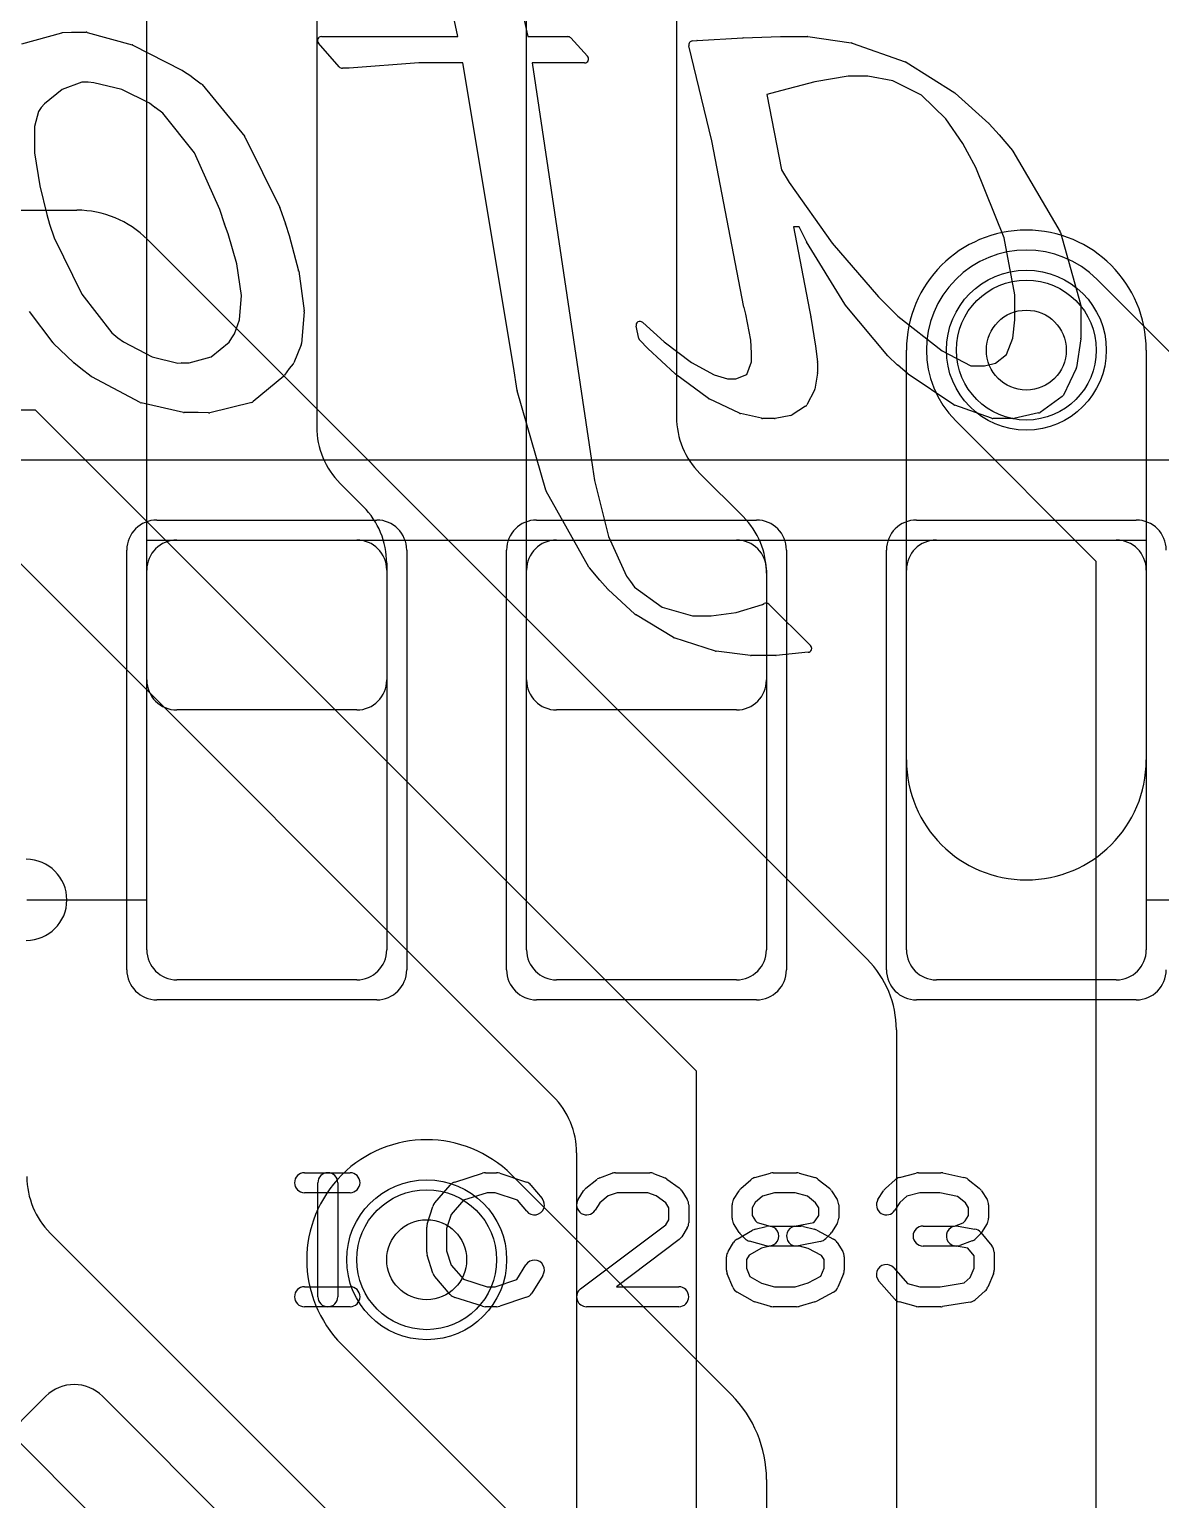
# Model space of a CAD drawing. Extents: x -1 to 20.9, y -0.5 to 20.
# Drawn here: x 13.631 to 16.461, y 11.9 to 15.577 of the extents above; entities that cross this region are included whole.
import ezdxf

# ---------------------------------------------------------------- set-up
doc = ezdxf.new("R2010")
doc.units = 0
for name, color, linetype in [('Hole', 1, 'CONTINUOUS'), ('L1', 3, 'CONTINUOUS'), ('L4', 3, 'CONTINUOUS'), ('MetalMask-A', 176, 'CONTINUOUS'), ('PartsArea-A', 111, 'CONTINUOUS'), ('PartsArea-B', 111, 'CONTINUOUS'), ('PartsSilk-A', 221, 'CONTINUOUS'), ('PartsSilk-B', 221, 'CONTINUOUS'), ('Resist-A', 2, 'CONTINUOUS'), ('Resist-B', 2, 'CONTINUOUS'), ('Silk-A', 140, 'CONTINUOUS'), ('Silk-B', 140, 'CONTINUOUS')]:
    doc.layers.add(name, color=color, linetype=linetype)

msp = doc.modelspace()

# ---------------------------------------------------------------- linework, layer by layer
at = {"layer": 'Hole'}
for centre in [(16.125, 14.775), (14.625, 12.5)]:
    msp.add_circle(centre, 0.1, dxfattribs=at)
at = {"layer": 'L1'}
for p, q in [((13.925, 13.94997), (13.925, 16.22503)), ((14.875, 13.94997), (14.875, 16.22503)), ((14.35, 16.04395), (14.35, 14.58284)), ((15.25, 16.04216), (15.25, 14.60784)), ((15.825, 13.75), (15.825, 14.775)), ((16.425, 14.775), (16.425, 13.75)), ((15.30858, 14.46642), (15.41642, 14.35858)), ((14.40858, 14.44142), (14.46642, 14.38358)), ((14, 14.3), (14.45, 14.3)), ((14.95, 14.3), (15.4, 14.3)), ((15.9, 14.3), (16.35, 14.3)), ((14.525, 14.24216), (14.525, 13.94997)), ((13.925, 13.275), (13.925, 14.225)), ((14.525, 14.225), (14.525, 13.275)), ((14.875, 13.275), (14.875, 14.225)), ((15.475, 14.225), (15.475, 13.275)), ((15.475, 14.21716), (15.475, 13.94997)), ((15.825, 13.275), (15.825, 14.225)), ((16.425, 14.225), (16.425, 13.275)), ((14.45003, 13.875), (13.99997, 13.875)), ((15.40003, 13.875), (14.94997, 13.875)), ((14.45, 13.2), (14, 13.2)), ((15.4, 13.2), (14.95, 13.2)), ((16.35, 13.2), (15.9, 13.2)), ((14.83713, 12.71213), (15.38713, 12.16213)), ((13.68358, 12.56642), (14.46642, 11.78358)), ((14.875, 11.82574), (14.41287, 12.28787)), ((13.86642, 11.78358), (13.38358, 12.26642)), ((15.475, 11.95), (15.475, 11.25))]:
    msp.add_line(p, q, dxfattribs=at)
for centre in [(16.125, 14.775), (14.625, 12.5)]:
    msp.add_circle(centre, 0.2, dxfattribs=at)
for centre, radius, start, end in [((16.125, 14.775), 0.3, 0, 180), ((15.45, 14.60784), 0.2, 180, -135), ((14.55, 14.58284), 0.2, 180, -135), ((14.325, 14.24216), 0.2, 0, 45), ((15.275, 14.21716), 0.2, 0, 45), ((14, 14.225), 0.075, 90, 180), ((14.45, 14.225), 0.075, 0, 90), ((14.95, 14.225), 0.075, 90, 180), ((15.4, 14.225), 0.075, 0, 90), ((15.9, 14.225), 0.075, 90, 180), ((16.35, 14.225), 0.075, 0, 90), ((13.99997, 13.94997), 0.07497, 180, -90), ((14.45003, 13.94997), 0.07497, -90, 0), ((14.94997, 13.94997), 0.07497, 180, -90), ((15.40003, 13.94997), 0.07497, -90, 0), ((16.125, 13.75), 0.3, 180, 0), ((14, 13.275), 0.075, 180, -90), ((14.45, 13.275), 0.075, -90, 0), ((14.95, 13.275), 0.075, 180, -90), ((15.4, 13.275), 0.075, -90, 0), ((15.9, 13.275), 0.075, 180, -90), ((16.35, 13.275), 0.075, -90, 0), ((14.625, 12.5), 0.3, 45, -135), ((13.825, 12.70784), 0.2, 180, -135), ((15.175, 11.95), 0.3, 0, 45)]:
    msp.add_arc(centre, radius, start, end, dxfattribs=at)
at = {"layer": 'L4'}
for p, q in [((4.675, 15.125), (13.75, 15.125)), ((13.92678, 15.05178), (15.72678, 13.25178)), ((16.30178, 14.95178), (16.72678, 14.52678)), ((13.64645, 14.625), (4.675, 14.625)), ((15.3, 12.97145), (13.64645, 14.625)), ((16.3, 14.24645), (15.94822, 14.59822)), ((13.54697, 14.30303), (14.94142, 12.90858)), ((16.3, 11.6), (16.3, 14.24645)), ((15.8, 13.075), (15.8, 11.50355)), ((15.3, 11.4), (15.3, 12.97145)), ((15, 12.76716), (15, 11.14062)), ((13.67263, 12.1585), (12.81404, 11.29991)), ((14.67262, 11.29992), (13.81403, 12.1585))]:
    msp.add_line(p, q, dxfattribs=at)
for centre in [(16.125, 14.775), (14.625, 12.5)]:
    msp.add_circle(centre, 0.2, dxfattribs=at)
for centre, radius, start, end in [((13.75, 14.875), 0.25, 45, 90), ((16.125, 14.775), 0.25, 45, -135), ((15.55, 13.075), 0.25, 0, 45), ((14.8, 12.76716), 0.2, 0, 45), ((13.74333, 12.0878), 0.09998, 45, 135)]:
    msp.add_arc(centre, radius, start, end, dxfattribs=at)
at = {"layer": 'MetalMask-A'}
for p, q in [((14, 14.3), (14.45, 14.3)), ((14.95, 14.3), (15.4, 14.3)), ((15.9, 14.3), (16.35, 14.3)), ((13.925, 13.275), (13.925, 14.225)), ((14.525, 14.225), (14.525, 13.275)), ((14.875, 13.275), (14.875, 14.225)), ((15.475, 14.225), (15.475, 13.275)), ((15.825, 13.275), (15.825, 14.225)), ((16.425, 14.225), (16.425, 13.275)), ((14.45, 13.2), (14, 13.2)), ((15.4, 13.2), (14.95, 13.2)), ((16.35, 13.2), (15.9, 13.2))]:
    msp.add_line(p, q, dxfattribs=at)
for centre, start, end in [((14, 14.225), 90, 180), ((14.45, 14.225), 0, 90), ((14.95, 14.225), 90, 180), ((15.4, 14.225), 0, 90), ((15.9, 14.225), 90, 180), ((16.35, 14.225), 0, 90), ((14, 13.275), 180, -90), ((14.45, 13.275), -90, 0), ((14.95, 13.275), 180, -90), ((15.4, 13.275), -90, 0), ((15.9, 13.275), 180, -90), ((16.35, 13.275), -90, 0)]:
    msp.add_arc(centre, 0.075, start, end, dxfattribs=at)
at = {"layer": 'PartsArea-A'}
for p, q in [((20, 14.5), (0, 14.5)), ((13.925, 13.4), (13.925, 14.3)), ((13.925, 14.3), (16.425, 14.3)), ((16.425, 14.3), (16.425, 13.4)), ((13.625, 13.4), (13.925, 13.4)), ((16.425, 13.4), (16.725, 13.4))]:
    msp.add_line(p, q, dxfattribs=at)
at = {"layer": 'PartsArea-B'}
msp.add_line((20, 14.5), (0, 14.5), dxfattribs=at)
at = {"layer": 'PartsSilk-A'}
for p, q in [((14.31944, 12.71759), (14.43333, 12.71759)), ((14.35278, 12.40741), (14.35278, 12.69259)), ((14.40278, 12.69259), (14.40278, 12.40741)), ((14.64508, 12.64239), (14.68397, 12.68683)), ((14.69516, 12.69418), (14.7646, 12.7164)), ((14.77222, 12.71759), (14.8, 12.71759)), ((14.8079, 12.71631), (14.87457, 12.69409)), ((14.88588, 12.68637), (14.91365, 12.65304)), ((15.02327, 12.67878), (15.05105, 12.701)), ((15.05813, 12.70497), (15.08868, 12.71608)), ((15.09722, 12.71759), (15.18333, 12.71759)), ((15.19261, 12.7158), (15.22039, 12.70469)), ((15.22581, 12.7017), (15.25637, 12.67948)), ((15.41117, 12.67795), (15.43617, 12.70017)), ((15.44591, 12.70552), (15.4848, 12.71663)), ((15.49167, 12.71759), (15.55, 12.71759)), ((15.55687, 12.71663), (15.59576, 12.70552)), ((15.60451, 12.701), (15.63229, 12.67878)), ((15.77228, 12.67795), (15.79728, 12.70017)), ((15.80745, 12.70564), (15.84912, 12.71675)), ((15.85556, 12.71759), (15.91111, 12.71759)), ((15.91626, 12.71705), (15.96904, 12.70594)), ((15.97951, 12.701), (16.00729, 12.67878)), ((14.43333, 12.66759), (14.31944, 12.66759)), ((14.77612, 12.66759), (14.71702, 12.64868)), ((14.79594, 12.66759), (14.77612, 12.66759)), ((14.85202, 12.6489), (14.79594, 12.66759)), ((15.0038, 12.65029), (15.01769, 12.67251)), ((15.07908, 12.65939), (15.05783, 12.6424)), ((15.10162, 12.66759), (15.07908, 12.65939)), ((15.17852, 12.66759), (15.10162, 12.66759)), ((15.19893, 12.65943), (15.17852, 12.66759)), ((15.22304, 12.64189), (15.19893, 12.65943)), ((15.26287, 12.67251), (15.27676, 12.65029)), ((15.39269, 12.65029), (15.40658, 12.67251)), ((15.46513, 12.65901), (15.44707, 12.64296)), ((15.49517, 12.66759), (15.46513, 12.65901)), ((15.5465, 12.66759), (15.49517, 12.66759)), ((15.5772, 12.65882), (15.5465, 12.66759)), ((15.59773, 12.6424), (15.5772, 12.65882)), ((15.63787, 12.67251), (15.65176, 12.65029)), ((15.7538, 12.65029), (15.76769, 12.67251)), ((15.82606, 12.65885), (15.80818, 12.64296)), ((15.85884, 12.66759), (15.82606, 12.65885)), ((15.90851, 12.66759), (15.85884, 12.66759)), ((15.95292, 12.65824), (15.90851, 12.66759)), ((15.97273, 12.6424), (15.95292, 12.65824)), ((16.01287, 12.67251), (16.02676, 12.65029)), ((14.62614, 12.58894), (14.64003, 12.63339)), ((14.68618, 12.61344), (14.675, 12.57766)), ((14.71702, 12.64868), (14.68618, 12.61344)), ((14.87523, 12.62104), (14.85202, 12.6489)), ((15.05783, 12.6424), (15.0462, 12.62379)), ((15.23056, 12.62987), (15.22304, 12.64189)), ((15.23056, 12.59976), (15.23056, 12.62987)), ((15.28056, 12.63704), (15.28056, 12.59259)), ((15.38889, 12.6037), (15.38889, 12.63704)), ((15.44707, 12.64296), (15.43889, 12.62987)), ((15.43889, 12.62987), (15.43889, 12.61087)), ((15.60556, 12.62987), (15.59773, 12.6424)), ((15.60556, 12.61087), (15.60556, 12.62987)), ((15.65556, 12.63704), (15.65556, 12.6037)), ((15.80818, 12.64296), (15.7962, 12.62379)), ((15.98056, 12.62987), (15.97273, 12.6424)), ((15.98056, 12.61087), (15.98056, 12.62987)), ((16.03056, 12.63704), (16.03056, 12.6037)), ((14.625, 12.51852), (14.625, 12.58148)), ((14.675, 12.57766), (14.675, 12.52234)), ((15.00997, 12.42739), (15.22293, 12.58756)), ((15.22293, 12.58756), (15.23056, 12.59976)), ((15.27676, 12.57934), (15.26287, 12.55712)), ((15.40658, 12.56823), (15.39269, 12.59045)), ((15.43889, 12.61087), (15.44747, 12.59715)), ((15.44634, 12.57601), (15.47412, 12.58342)), ((15.44747, 12.59715), (15.45182, 12.5928)), ((15.45182, 12.5928), (15.48384, 12.58426)), ((15.48384, 12.58426), (15.56111, 12.58426)), ((15.5451, 12.58377), (15.59324, 12.5934)), ((15.56755, 12.58342), (15.59533, 12.57601)), ((15.59324, 12.5934), (15.59698, 12.59715)), ((15.59698, 12.59715), (15.60556, 12.61087)), ((15.65176, 12.59045), (15.63787, 12.56823)), ((15.86667, 12.58426), (15.9456, 12.58426)), ((15.9456, 12.58426), (15.9668, 12.59197)), ((15.95438, 12.58387), (15.99605, 12.57646)), ((15.9668, 12.59197), (15.97198, 12.59715)), ((15.97198, 12.59715), (15.98056, 12.61087)), ((16.02676, 12.59045), (16.01287, 12.56823)), ((15.2567, 12.55039), (15.09983, 12.43241)), ((15.3788, 12.52066), (15.39269, 12.54288)), ((15.40149, 12.55134), (15.44038, 12.57356)), ((15.42121, 12.55269), (15.4101, 12.5638)), ((15.47412, 12.5351), (15.43245, 12.54621)), ((15.61046, 12.54586), (15.5549, 12.53475)), ((15.60065, 12.57391), (15.64232, 12.55169)), ((15.63435, 12.5638), (15.62324, 12.55269)), ((15.65176, 12.54287), (15.66564, 12.52065)), ((15.9891, 12.54687), (15.95854, 12.53576)), ((16.00935, 12.5638), (15.99824, 12.55269)), ((16.01088, 12.56785), (16.03865, 12.53452)), ((14.64003, 12.46661), (14.62614, 12.51106)), ((14.675, 12.52234), (14.68618, 12.48656)), ((15.375, 12.47407), (15.375, 12.50741)), ((15.43175, 12.51104), (15.425, 12.50024)), ((15.46236, 12.52853), (15.43175, 12.51104)), ((15.487, 12.5351), (15.46236, 12.52853)), ((15.55783, 12.53426), (15.48056, 12.53426)), ((15.57967, 12.52844), (15.55783, 12.53426)), ((15.6129, 12.51072), (15.57967, 12.52844)), ((15.61944, 12.50024), (15.6129, 12.51072)), ((15.66944, 12.50741), (15.66944, 12.47407)), ((15.95, 12.53426), (15.86667, 12.53426)), ((15.97831, 12.52883), (15.94562, 12.53465)), ((15.99444, 12.50947), (15.97831, 12.52883)), ((15.99444, 12.47907), (15.99444, 12.50947)), ((16.04444, 12.51852), (16.04444, 12.47407)), ((14.68618, 12.48656), (14.71702, 12.45132)), ((14.85023, 12.4505), (14.87324, 12.48732)), ((15.425, 12.50024), (15.425, 12.47907)), ((15.425, 12.47907), (15.43369, 12.45822)), ((15.61092, 12.4586), (15.61944, 12.47907)), ((15.61944, 12.47907), (15.61944, 12.50024)), ((15.79381, 12.47942), (15.82769, 12.44071)), ((15.98468, 12.45563), (15.99444, 12.47907)), ((14.31944, 12.43241), (14.43333, 12.43241)), ((14.68397, 12.41317), (14.64508, 12.45761)), ((14.71702, 12.45132), (14.77612, 12.43241)), ((14.77612, 12.43241), (14.79594, 12.43241)), ((14.79594, 12.43241), (14.85023, 12.4505)), ((14.91564, 12.46082), (14.88787, 12.41638)), ((15.09983, 12.43241), (15.25556, 12.43241)), ((15.39081, 12.43112), (15.37692, 12.46445)), ((15.43369, 12.45822), (15.46256, 12.44173)), ((15.46256, 12.44173), (15.49517, 12.43241)), ((15.49517, 12.43241), (15.5465, 12.43241)), ((15.5465, 12.43241), (15.57947, 12.44183)), ((15.57947, 12.44183), (15.61092, 12.4586)), ((15.66752, 12.46446), (15.65364, 12.43113)), ((15.79508, 12.40206), (15.75619, 12.4465)), ((15.82769, 12.44071), (15.85884, 12.43241)), ((15.85884, 12.43241), (15.90912, 12.43241)), ((15.90912, 12.43241), (15.96941, 12.44205)), ((15.96941, 12.44205), (15.98468, 12.45563)), ((16.04252, 12.46446), (16.02864, 12.43113)), ((14.7646, 12.3836), (14.69516, 12.40582)), ((14.87457, 12.40591), (14.8079, 12.38369)), ((15.44038, 12.39681), (15.40149, 12.41903)), ((15.4848, 12.38337), (15.44591, 12.39448)), ((15.59576, 12.39448), (15.55687, 12.38337)), ((15.64232, 12.41868), (15.60065, 12.39646)), ((15.84912, 12.38325), (15.80745, 12.39436)), ((15.98451, 12.39383), (15.91506, 12.38272)), ((16.02217, 12.42205), (15.99717, 12.39983)), ((14.43333, 12.38241), (14.31944, 12.38241)), ((14.8, 12.38241), (14.77222, 12.38241)), ((15.25556, 12.38241), (15.025, 12.38241)), ((15.55, 12.38241), (15.49167, 12.38241)), ((15.91111, 12.38241), (15.85556, 12.38241))]:
    msp.add_line(p, q, dxfattribs=at)
for centre, radius, start, end in [((13.6234, 13.4), 0.1016, -90, 90), ((14.31944, 12.69259), 0.025, 90, -90), ((14.37778, 12.69259), 0.025, 0, 180), ((14.43333, 12.69259), 0.025, -90, 90), ((14.70278, 12.67037), 0.025, 107.74642, 138.81192), ((14.77222, 12.69259), 0.025, 90, 107.74642), ((14.8, 12.69259), 0.025, 71.57954, 90), ((14.86667, 12.67037), 0.025, 39.7909, 71.57954), ((15.06667, 12.68148), 0.025, 109.97919, 128.65478), ((15.09722, 12.69259), 0.025, 90, 109.98461), ((15.18333, 12.69259), 0.025, 68.2071, 90), ((15.21111, 12.68148), 0.025, 53.98274, 68.20215), ((15.45278, 12.68148), 0.025, 105.94854, 131.62783), ((15.49167, 12.69259), 0.025, 90, 105.94854), ((15.55, 12.69259), 0.025, 74.05146, 90), ((15.58889, 12.68148), 0.025, 51.33303, 74.05146), ((15.81389, 12.68148), 0.025, 104.92551, 131.63069), ((15.85556, 12.69259), 0.025, 90, 104.92885), ((15.91111, 12.69259), 0.025, 78.11016, 90), ((15.96389, 12.68148), 0.025, 51.33303, 78.11298), ((14.89444, 12.63704), 0.025, -140.2091, 39.8005), ((15.025, 12.63704), 0.025, 147.99462, -32.01002), ((15.03889, 12.65926), 0.025, 128.66697, 147.98998), ((15.24167, 12.65926), 0.025, 32.00538, 53.97932), ((15.25556, 12.63704), 0.025, 0, 32.01002), ((15.41389, 12.63704), 0.025, 147.99462, 180), ((15.42778, 12.65926), 0.025, 131.62783, 147.99462), ((15.61667, 12.65926), 0.025, 32.00538, 51.33303), ((15.63056, 12.63704), 0.025, 0, 32.00538), ((15.775, 12.63704), 0.025, 147.99462, -32.01002), ((15.78889, 12.65926), 0.025, 131.62783, 147.98998), ((15.99167, 12.65926), 0.025, 32.00538, 51.34522), ((16.00556, 12.63704), 0.025, 0, 32.01002), ((14.66389, 12.62593), 0.025, 138.81192, 162.63777), ((14.65, 12.58148), 0.025, 162.63777, 180), ((15.25556, 12.59259), 0.025, -32.00538, 0), ((15.41389, 12.6037), 0.025, 180, -147.99462), ((15.45278, 12.55185), 0.025, 104.92551, 119.74171), ((15.48056, 12.55926), 0.025, -75.07449, 104.93527), ((15.55, 12.55926), 0.025, 101.30544, -78.69205), ((15.56111, 12.55926), 0.025, 75.07449, 90), ((15.58889, 12.55185), 0.025, 61.9383, 75.06473), ((15.63056, 12.6037), 0.025, -32.00538, 0), ((15.86667, 12.55926), 0.025, 90, -90), ((15.95, 12.55926), 0.025, 79.90837, -100.08326), ((15.99167, 12.55185), 0.025, 39.7909, 79.91674), ((16.00556, 12.6037), 0.025, -32.00538, 0), ((15.24167, 12.57037), 0.025, -53.0476, -32.01002), ((15.41389, 12.52963), 0.025, 119.73351, 147.98998), ((15.42778, 12.58148), 0.025, -147.99462, -135), ((15.43889, 12.57037), 0.025, -135, -104.92551), ((15.60556, 12.57037), 0.025, -78.69456, -45), ((15.61667, 12.58148), 0.025, -45, -32.00538), ((15.63056, 12.52963), 0.025, 31.98594, 61.9318), ((15.98056, 12.57037), 0.025, -70.02864, -45), ((15.99167, 12.58148), 0.025, -45, -32.01002), ((14.65, 12.51852), 0.025, 180, -162.63777), ((15.4, 12.50741), 0.025, 147.99462, 180), ((15.48056, 12.55926), 0.025, -104.92551, -90), ((15.64444, 12.50741), 0.025, 0, 31.99147), ((15.95, 12.55926), 0.025, -90, -70.02141), ((16.01944, 12.51852), 0.025, 0, 39.8005), ((14.66389, 12.47407), 0.025, -162.63777, -138.81192), ((14.89444, 12.47407), 0.025, -32.00538, 147.99925), ((15.4, 12.47407), 0.025, 180, -157.37647), ((15.64444, 12.47407), 0.025, -22.60576, 0), ((15.775, 12.46296), 0.025, 41.18808, -138.81042), ((16.01944, 12.47407), 0.025, -22.60576, 0), ((14.31944, 12.40741), 0.025, 90, -90), ((14.43333, 12.40741), 0.025, -90, 90), ((15.25556, 12.40741), 0.025, -90, 90), ((15.41389, 12.44074), 0.025, -157.37309, -119.74171), ((15.63056, 12.44074), 0.025, -61.9383, -22.60888), ((16.00556, 12.44074), 0.025, -48.37217, -22.60888), ((14.37778, 12.40741), 0.025, 180, 0), ((14.70278, 12.42963), 0.025, -138.81192, -107.74642), ((14.86667, 12.42963), 0.025, -71.57954, -32.00538), ((15.025, 12.40741), 0.025, 126.9524, -90), ((15.45278, 12.41852), 0.025, -119.73351, -105.94345), ((15.58889, 12.41852), 0.025, -74.05146, -61.9318), ((15.81389, 12.41852), 0.025, -138.81192, -104.92885), ((15.98056, 12.41852), 0.025, -80.91063, -48.36931), ((14.77222, 12.40741), 0.025, -107.74642, -90), ((14.8, 12.40741), 0.025, -90, -71.57954), ((15.49167, 12.40741), 0.025, -105.94854, -90), ((15.55, 12.40741), 0.025, -90, -74.05655), ((15.85556, 12.40741), 0.025, -104.92551, -90), ((15.91111, 12.40741), 0.025, -90, -80.91133)]:
    msp.add_arc(centre, radius, start, end, dxfattribs=at)
at = {"layer": 'PartsSilk-B'}
for p, q in [((14.7029, 15.55913), (14.67767, 15.67699)), ((14.86687, 15.60875), (14.87524, 15.56997)), ((13.61208, 15.54141), (13.71207, 15.56874)), ((13.71431, 15.56909), (13.73638, 15.56996)), ((13.73678, 15.56997), (13.77341, 15.56997)), ((13.77608, 15.56961), (13.88803, 15.53859)), ((14.36182, 15.55913), (14.7029, 15.55913)), ((14.87524, 15.56997), (14.8778, 15.55913)), ((14.8778, 15.55913), (14.97789, 15.55913)), ((14.98524, 15.55591), (15.02752, 15.51005)), ((15.30149, 15.54941), (15.41602, 15.55617)), ((15.4163, 15.55619), (15.51008, 15.55913)), ((15.51039, 15.55913), (15.57723, 15.55913)), ((15.57867, 15.55903), (15.68716, 15.5432)), ((13.88991, 15.53786), (14.0129, 15.47502)), ((14.4065, 15.48342), (14.35432, 15.54251)), ((15.33794, 15.29828), (15.28098, 15.53606)), ((15.28979, 15.54835), (15.30117, 15.54939)), ((15.68904, 15.54273), (15.8222, 15.49585)), ((14.60526, 15.49327), (14.43151, 15.48059)), ((14.71523, 15.49327), (14.60526, 15.49327)), ((14.84231, 14.73384), (14.71523, 15.49327)), ((15.02017, 15.49327), (14.88914, 15.49327)), ((14.88914, 15.49327), (15.03991, 14.48221)), ((15.82419, 15.4949), (15.94571, 15.41885)), ((13.76206, 15.44492), (13.71329, 15.42664)), ((13.77826, 15.44492), (13.76206, 15.44492)), ((13.79244, 15.4435), (13.77826, 15.44492)), ((14.01385, 15.47447), (14.03734, 15.45899)), ((14.03785, 15.45864), (14.06133, 15.44101)), ((14.43109, 15.48056), (14.41431, 15.48004)), ((15.59574, 15.44634), (15.49772, 15.42024)), ((15.67948, 15.46033), (15.59574, 15.44634)), ((15.72847, 15.46033), (15.67948, 15.46033)), ((15.7914, 15.44853), (15.72847, 15.46033)), ((15.86279, 15.41275), (15.7914, 15.44853)), ((13.71329, 15.42664), (13.66905, 15.39089)), ((13.86226, 15.42705), (13.79244, 15.4435)), ((13.93159, 15.39269), (13.86226, 15.42705)), ((14.06307, 15.43934), (14.16975, 15.30893)), ((15.49772, 15.42024), (15.47586, 15.41403)), ((15.47586, 15.41403), (15.51292, 15.22625)), ((15.924, 15.35331), (15.86279, 15.41275)), ((15.94708, 15.41781), (16.03133, 15.34217)), ((13.65376, 15.37199), (13.64425, 15.33415)), ((13.66044, 15.38214), (13.65376, 15.37199)), ((13.66905, 15.39089), (13.66044, 15.38214)), ((13.9454, 15.3822), (13.93159, 15.39269)), ((13.96519, 15.36775), (13.94556, 15.38208)), ((13.64425, 15.33415), (13.64434, 15.26805)), ((14.04388, 15.26854), (13.96519, 15.36775)), ((15.96595, 15.29183), (15.924, 15.35331)), ((16.03218, 15.34131), (16.05672, 15.31326)), ((14.17098, 15.30701), (14.25731, 15.13173)), ((15.41866, 14.88236), (15.33794, 15.29828)), ((16.05676, 15.31321), (16.09025, 15.27441)), ((13.64434, 15.26805), (13.65774, 15.18596)), ((14.10745, 15.12643), (14.04388, 15.26854)), ((15.97752, 15.26997), (15.96595, 15.29183)), ((15.999, 15.23191), (15.97765, 15.26974)), ((16.09131, 15.27293), (16.20943, 15.07119)), ((15.51292, 15.22625), (15.53194, 15.19433)), ((16.06923, 15.05556), (15.999, 15.23191)), ((15.53194, 15.19433), (15.63911, 15.0428)), ((13.65774, 15.18596), (13.6751, 15.11422)), ((13.6751, 15.11422), (13.68152, 15.09039)), ((14.11935, 15.09054), (14.10745, 15.12643)), ((14.25778, 15.13058), (14.27169, 15.09044)), ((13.68152, 15.09039), (13.69312, 15.05565)), ((14.12829, 15.06609), (14.11945, 15.09025)), ((14.27173, 15.09034), (14.28126, 15.06189)), ((15.55714, 15.08318), (15.54223, 15.08318)), ((15.54223, 15.08318), (15.58289, 14.87479)), ((15.57495, 15.04695), (15.55714, 15.08318)), ((13.69312, 15.05565), (13.7623, 14.91456)), ((14.14974, 14.99097), (14.12829, 15.06609)), ((14.28144, 15.06126), (14.30461, 14.9734)), ((15.67057, 14.88963), (15.57538, 15.04616)), ((15.63911, 15.0428), (15.75498, 14.90853)), ((16.09638, 14.91313), (16.06923, 15.05556)), ((16.21043, 15.06885), (16.26065, 14.89029)), ((14.16148, 14.91185), (14.14974, 14.99097)), ((14.30484, 14.97224), (14.31875, 14.87295)), ((13.7623, 14.91456), (13.8377, 14.8182)), ((14.15672, 14.85104), (14.16148, 14.91185)), ((15.75498, 14.90853), (15.7784, 14.88511)), ((16.09638, 14.85037), (16.09638, 14.91313)), ((13.69071, 14.79295), (13.63129, 14.87137)), ((14.31881, 14.8707), (14.31198, 14.79131)), ((15.42351, 14.86467), (15.41884, 14.88161)), ((15.43546, 14.80008), (15.42351, 14.86467)), ((15.58289, 14.87479), (15.58617, 14.8582)), ((15.58624, 14.85781), (15.59767, 14.78493)), ((15.7783, 14.76078), (15.67144, 14.88841)), ((15.7784, 14.88511), (15.80363, 14.86028)), ((15.80363, 14.86028), (15.91464, 14.77317)), ((16.26102, 14.88758), (16.26102, 14.80481)), ((14.14422, 14.8159), (14.15672, 14.85104)), ((15.15568, 14.80447), (15.14883, 14.83471)), ((15.16529, 14.84434), (15.21923, 14.79558)), ((16.09111, 14.80457), (16.09638, 14.85037)), ((13.74127, 14.74363), (13.69171, 14.79182)), ((13.8377, 14.8182), (13.85235, 14.80585)), ((13.85235, 14.80585), (13.86639, 14.79544)), ((13.86639, 14.79544), (13.93816, 14.75786)), ((14.0862, 14.75826), (14.13099, 14.79506)), ((14.13099, 14.79506), (14.13727, 14.8056)), ((14.13758, 14.80609), (14.14422, 14.8159)), ((14.31126, 14.78834), (14.29253, 14.74309)), ((15.17803, 14.77942), (15.15827, 14.7997)), ((15.21923, 14.79558), (15.28739, 14.7441)), ((15.43776, 14.76703), (15.43546, 14.80008)), ((15.59772, 14.78456), (15.60236, 14.74562)), ((16.07504, 14.76445), (16.09111, 14.80457)), ((16.26092, 14.80338), (16.25057, 14.73189)), ((13.93816, 14.75786), (14.00222, 14.74259)), ((14.03091, 14.74309), (14.0862, 14.75826)), ((15.24696, 14.71569), (15.1784, 14.77906)), ((15.42567, 14.71378), (15.43776, 14.74541)), ((15.43776, 14.74541), (15.43776, 14.76703)), ((15.80219, 14.73828), (15.77913, 14.75991)), ((15.91464, 14.77317), (15.98653, 14.73588)), ((16.04817, 14.74259), (16.07504, 14.76445)), ((13.76026, 14.72919), (13.74222, 14.74283)), ((13.78582, 14.70927), (13.76026, 14.72919)), ((14.00222, 14.74259), (14.01212, 14.74308)), ((14.01262, 14.74309), (14.03091, 14.74309)), ((14.26752, 14.71003), (14.19139, 14.64629)), ((14.28096, 14.72919), (14.26939, 14.71209)), ((14.29078, 14.74029), (14.28096, 14.72919)), ((14.85124, 14.6743), (14.84231, 14.73384)), ((15.33011, 14.6541), (15.2478, 14.71499)), ((15.28739, 14.7441), (15.34451, 14.71326)), ((15.34451, 14.71326), (15.37782, 14.70294)), ((15.39814, 14.70294), (15.42567, 14.71378)), ((15.60231, 14.71711), (15.59626, 14.67762)), ((15.60243, 14.74444), (15.60243, 14.71862)), ((15.82857, 14.71589), (15.80256, 14.73794)), ((15.94393, 14.63805), (15.82945, 14.71523)), ((15.98653, 14.73588), (16.01998, 14.73588)), ((16.01998, 14.73588), (16.04817, 14.74259)), ((16.24969, 14.729), (16.21792, 14.6626)), ((13.90867, 14.64403), (13.78729, 14.70832)), ((14.92303, 14.42455), (14.85152, 14.67301)), ((15.37782, 14.70294), (15.39814, 14.70294)), ((15.59523, 14.67447), (15.57624, 14.63839)), ((14.01654, 14.61935), (13.91115, 14.64312)), ((14.18738, 14.64425), (14.08234, 14.61827)), ((15.40758, 14.61699), (15.33176, 14.65311)), ((16.03766, 14.60472), (15.9462, 14.63691)), ((16.21469, 14.65877), (16.15929, 14.61938)), ((14.05353, 14.61911), (14.01874, 14.61911)), ((14.0795, 14.61798), (14.05353, 14.61911)), ((15.46268, 14.60439), (15.40969, 14.61626)), ((15.4951, 14.60415), (15.46487, 14.60415)), ((15.53594, 14.6118), (15.49698, 14.60433)), ((15.5728, 14.63464), (15.53947, 14.61321)), ((16.09131, 14.60415), (16.04098, 14.60415)), ((16.1556, 14.61775), (16.09341, 14.60437)), ((15.03991, 14.48221), (15.04517, 14.44903)), ((15.03097, 14.23197), (14.92392, 14.42242)), ((15.04517, 14.44903), (15.07991, 14.30855)), ((15.07991, 14.30855), (15.12444, 14.20926)), ((15.05843, 14.19973), (15.03211, 14.23035)), ((15.07785, 14.17688), (15.05843, 14.19973)), ((15.12444, 14.20926), (15.13458, 14.19664)), ((15.13485, 14.19629), (15.14514, 14.18224)), ((15.14596, 14.11477), (15.07874, 14.17597)), ((15.14514, 14.18224), (15.21406, 14.13182)), ((15.21406, 14.13182), (15.28998, 14.1102)), ((15.39942, 14.11868), (15.46479, 14.13891)), ((15.46479, 14.13891), (15.46923, 14.14125)), ((15.48093, 14.1395), (15.5851, 14.03621)), ((15.24199, 14.05628), (15.1475, 14.11361)), ((15.28998, 14.1102), (15.33628, 14.1102)), ((15.33628, 14.1102), (15.39942, 14.11868)), ((15.3477, 14.02238), (15.24415, 14.0553)), ((15.4353, 14.01147), (15.34951, 14.02198)), ((15.49819, 14.0114), (15.43652, 14.0114)), ((15.57902, 14.01916), (15.49915, 14.01145))]:
    msp.add_line(p, q, dxfattribs=at)
for centre, radius, start, end in [((13.71471, 15.55909), 0.01, 92.29061, 105.28677), ((13.73677, 15.55997), 0.01, 89.9427, 92.26287), ((13.77341, 15.55997), 0.01, 74.51881, 90), ((14.36182, 15.54913), 0.01, 90, -138.56623), ((14.97789, 15.54913), 0.01, 42.68996, 90), ((15.41661, 15.54619), 0.01, 91.7756, 93.38329), ((15.51039, 15.54913), 0.01, 90, 91.7756), ((15.57723, 15.54913), 0.01, 81.72411, 90), ((13.88536, 15.52895), 0.01, 62.94832, 74.51332), ((15.2907, 15.53839), 0.01, 95.22036, -166.51987), ((15.30208, 15.53943), 0.01, 93.38329, 95.22036), ((15.68572, 15.5333), 0.01, 70.60447, 81.72411), ((14.414, 15.49004), 0.01, -138.56623, -88.2244), ((15.02017, 15.50327), 0.01, -90, 42.68996), ((15.81888, 15.48642), 0.01001, 57.94606, 70.60447), ((14.00835, 15.46612), 0.01, 56.6278, 62.93601), ((14.03184, 15.45064), 0.01, 53.08429, 56.61722), ((14.43078, 15.49056), 0.01, -88.2244, -85.8123), ((14.05533, 15.43301), 0.01, 39.27731, 53.09637), ((15.9404, 15.41037), 0.01001, 48.08094, 57.94606), ((13.95146, 15.39016), 0.01, -127.28226, -126.13267), ((16.02465, 15.33473), 0.01, 41.1482, 48.08094), ((14.16201, 15.3026), 0.01, 26.18052, 39.28228), ((16.04919, 15.30668), 0.01, 40.78157, 41.1482), ((15.98636, 15.27465), 0.01, -152.10273, -150.58918), ((16.08268, 15.26788), 0.01, 30.33481, 40.78157), ((14.24834, 15.12731), 0.01, 19.106, 26.21993), ((14.12884, 15.09369), 0.01, -161.63753, -159.90528), ((14.26224, 15.08717), 0.01, 18.47117, 19.1165), ((14.27178, 15.05871), 0.01, 14.78735, 18.51261), ((15.58392, 15.05136), 0.01, -153.81948, -148.66279), ((16.2008, 15.06614), 0.01, 15.71725, 30.33481), ((14.29494, 14.97085), 0.01, 7.99231, 14.77322), ((14.30885, 14.87156), 0.01, -4.93499, 7.97666), ((15.42848, 14.88427), 0.01, -168.99334, -164.57403), ((15.57636, 14.85626), 0.01, 8.91604, 11.18633), ((15.67911, 14.89483), 0.01, -148.66279, -140.06975), ((16.25102, 14.88758), 0.01, 0, 15.71725), ((15.15858, 14.83692), 0.01, 47.87656, -167.22876), ((13.69868, 14.79899), 0.01, -142.84363, -134.19993), ((14.14586, 14.80048), 0.01, 145.88094, 149.20835), ((14.30202, 14.79217), 0.01, -22.51411, -4.91536), ((15.16543, 14.80668), 0.01, -167.22876, -135.72933), ((15.58779, 14.78338), 0.01, 6.77678, 8.91604), ((16.25102, 14.80481), 0.01, -8.21921, 0), ((15.18519, 14.7864), 0.01, -135.72933, -132.77093), ((15.59243, 14.74444), 0.01, 0, 6.77678), ((15.78597, 14.7672), 0.01, -140.06975, -133.17591), ((13.74817, 14.75086), 0.01, -133.66213, -126.54062), ((13.79197, 14.71716), 0.01, -127.93526, -117.90718), ((14.01261, 14.73309), 0.01, 89.9427, 92.82017), ((14.26111, 14.7177), 0.01, -50.1137, -34.09365), ((14.28329, 14.74691), 0.01, -41.4717, -22.48412), ((15.25375, 14.72303), 0.01, -132.77093, -126.50328), ((15.59243, 14.71862), 0.01, -8.6895, 0), ((15.80903, 14.74557), 0.01, -133.17591, -130.2969), ((15.83504, 14.72352), 0.01, -130.2969, -123.99204), ((16.24067, 14.73332), 0.01, -25.59142, -8.21921), ((14.86113, 14.67578), 0.01, -171.48907, -163.92083), ((15.58638, 14.67913), 0.01, -27.76921, -8.6895), ((13.91332, 14.65288), 0.01, -117.7185, -102.55983), ((14.18497, 14.65396), 0.01, -76.06099, -50.06301), ((15.33606, 14.66214), 0.01, -126.50328, -115.46335), ((15.56739, 14.64305), 0.01, -57.24756, -27.76921), ((15.94952, 14.64634), 0.01, -123.99204, -109.39553), ((16.2089, 14.66692), 0.01, -54.60889, -25.59142), ((14.01874, 14.62911), 0.01, -102.70273, -90), ((14.07994, 14.62798), 0.01, -92.51939, -76.1057), ((15.41188, 14.62602), 0.01, -115.46335, -102.64685), ((15.46487, 14.61415), 0.01, -102.64685, -90), ((15.4951, 14.61415), 0.01, -90, -79.16209), ((15.53406, 14.62162), 0.01, -79.16209, -57.24756), ((16.04098, 14.61415), 0.01, -109.39553, -90), ((16.09131, 14.61415), 0.01, -90, -77.88124), ((16.1535, 14.62753), 0.01, -77.88124, -54.60889), ((14.93264, 14.42732), 0.01, -163.92083, -150.66721), ((15.03969, 14.23687), 0.01, -150.66721, -139.29925), ((15.12678, 14.19038), 0.01, 36.21688, 38.74928), ((15.08547, 14.18336), 0.01, -139.62237, -132.32382), ((15.47389, 14.1324), 0.01, 45.24312, 117.76921), ((15.15269, 14.12216), 0.01, -132.32382, -121.25848), ((15.24718, 14.06483), 0.01, -121.25848, -107.63772), ((15.35073, 14.03191), 0.01, -107.63772, -97.00426), ((15.43652, 14.0214), 0.01, -97.00426, -90), ((15.49819, 14.0214), 0.01, -90, -84.48902), ((15.57806, 14.02911), 0.01, -84.48902, 45.24312)]:
    msp.add_arc(centre, radius, start, end, dxfattribs=at)
at = {"layer": 'Resist-A'}
for p, q in [((13.95, 14.35), (14.5, 14.35)), ((14.9, 14.35), (15.45, 14.35)), ((15.85, 14.35), (16.4, 14.35)), ((13.875, 13.225), (13.875, 14.275)), ((14.575, 14.275), (14.575, 13.225)), ((14.825, 13.225), (14.825, 14.275)), ((15.525, 14.275), (15.525, 13.225)), ((15.775, 13.225), (15.775, 14.275)), ((14.5, 13.15), (13.95, 13.15)), ((15.45, 13.15), (14.9, 13.15)), ((16.4, 13.15), (15.85, 13.15))]:
    msp.add_line(p, q, dxfattribs=at)
for centre in [(16.125, 14.775), (14.625, 12.5)]:
    msp.add_circle(centre, 0.175, dxfattribs=at)
for centre, start, end in [((13.95, 14.275), 90, 180), ((14.5, 14.275), 0, 90), ((14.9, 14.275), 90, 180), ((15.45, 14.275), 0, 90), ((15.85, 14.275), 90, 180), ((16.4, 14.275), 0, 90), ((13.95, 13.225), 180, -90), ((14.5, 13.225), -90, 0), ((14.9, 13.225), 180, -90), ((15.45, 13.225), -90, 0), ((15.85, 13.225), 180, -90), ((16.4, 13.225), -90, 0)]:
    msp.add_arc(centre, 0.075, start, end, dxfattribs=at)
at = {"layer": 'Resist-B'}
for centre in [(16.125, 14.775), (14.625, 12.5)]:
    msp.add_circle(centre, 0.175, dxfattribs=at)
at = {"layer": 'Silk-A'}
msp.add_arc((13.6234, 13.4), 0.1016, -90, 90, dxfattribs=at)
at = {"layer": 'Silk-B'}
for p, q in [((14.7029, 15.55913), (14.67767, 15.67699)), ((14.86687, 15.60875), (14.87524, 15.56997)), ((13.61208, 15.54141), (13.71207, 15.56874)), ((13.71431, 15.56909), (13.73638, 15.56996)), ((13.73678, 15.56997), (13.77341, 15.56997)), ((13.77608, 15.56961), (13.88803, 15.53859)), ((14.36182, 15.55913), (14.7029, 15.55913)), ((14.87524, 15.56997), (14.8778, 15.55913)), ((14.8778, 15.55913), (14.97789, 15.55913)), ((14.98524, 15.55591), (15.02752, 15.51005)), ((15.30149, 15.54941), (15.41602, 15.55617)), ((15.4163, 15.55619), (15.51008, 15.55913)), ((15.51039, 15.55913), (15.57723, 15.55913)), ((15.57867, 15.55903), (15.68716, 15.5432)), ((13.88991, 15.53786), (14.0129, 15.47502)), ((14.4065, 15.48342), (14.35432, 15.54251)), ((15.33794, 15.29828), (15.28098, 15.53606)), ((15.28979, 15.54835), (15.30117, 15.54939)), ((15.68904, 15.54273), (15.8222, 15.49585)), ((14.60526, 15.49327), (14.43151, 15.48059)), ((14.71523, 15.49327), (14.60526, 15.49327)), ((14.84231, 14.73384), (14.71523, 15.49327)), ((15.02017, 15.49327), (14.88914, 15.49327)), ((14.88914, 15.49327), (15.03991, 14.48221)), ((15.82419, 15.4949), (15.94571, 15.41885)), ((13.76206, 15.44492), (13.71329, 15.42664)), ((13.77826, 15.44492), (13.76206, 15.44492)), ((13.79244, 15.4435), (13.77826, 15.44492)), ((14.01385, 15.47447), (14.03734, 15.45899)), ((14.03785, 15.45864), (14.06133, 15.44101)), ((14.43109, 15.48056), (14.41431, 15.48004)), ((15.59574, 15.44634), (15.49772, 15.42024)), ((15.67948, 15.46033), (15.59574, 15.44634)), ((15.72847, 15.46033), (15.67948, 15.46033)), ((15.7914, 15.44853), (15.72847, 15.46033)), ((15.86279, 15.41275), (15.7914, 15.44853)), ((13.71329, 15.42664), (13.66905, 15.39089)), ((13.86226, 15.42705), (13.79244, 15.4435)), ((13.93159, 15.39269), (13.86226, 15.42705)), ((14.06307, 15.43934), (14.16975, 15.30893)), ((15.49772, 15.42024), (15.47586, 15.41403)), ((15.47586, 15.41403), (15.51292, 15.22625)), ((15.924, 15.35331), (15.86279, 15.41275)), ((15.94708, 15.41781), (16.03133, 15.34217)), ((13.65376, 15.37199), (13.64425, 15.33415)), ((13.66044, 15.38214), (13.65376, 15.37199)), ((13.66905, 15.39089), (13.66044, 15.38214)), ((13.9454, 15.3822), (13.93159, 15.39269)), ((13.96519, 15.36775), (13.94556, 15.38208)), ((13.64425, 15.33415), (13.64434, 15.26805)), ((14.04388, 15.26854), (13.96519, 15.36775)), ((15.96595, 15.29183), (15.924, 15.35331)), ((16.03218, 15.34131), (16.05672, 15.31326)), ((14.17098, 15.30701), (14.25731, 15.13173)), ((15.41866, 14.88236), (15.33794, 15.29828)), ((16.05676, 15.31321), (16.09025, 15.27441)), ((13.64434, 15.26805), (13.65774, 15.18596)), ((14.10745, 15.12643), (14.04388, 15.26854)), ((15.97752, 15.26997), (15.96595, 15.29183)), ((15.999, 15.23191), (15.97765, 15.26974)), ((16.09131, 15.27293), (16.20943, 15.07119)), ((15.51292, 15.22625), (15.53194, 15.19433)), ((16.06923, 15.05556), (15.999, 15.23191)), ((15.53194, 15.19433), (15.63911, 15.0428)), ((13.65774, 15.18596), (13.6751, 15.11422)), ((13.6751, 15.11422), (13.68152, 15.09039)), ((14.11935, 15.09054), (14.10745, 15.12643)), ((14.25778, 15.13058), (14.27169, 15.09044)), ((13.68152, 15.09039), (13.69312, 15.05565)), ((14.12829, 15.06609), (14.11945, 15.09025)), ((14.27173, 15.09034), (14.28126, 15.06189)), ((15.55714, 15.08318), (15.54223, 15.08318)), ((15.54223, 15.08318), (15.58289, 14.87479)), ((15.57495, 15.04695), (15.55714, 15.08318)), ((13.69312, 15.05565), (13.7623, 14.91456)), ((14.14974, 14.99097), (14.12829, 15.06609)), ((14.28144, 15.06126), (14.30461, 14.9734)), ((15.67057, 14.88963), (15.57538, 15.04616)), ((15.63911, 15.0428), (15.75498, 14.90853)), ((16.09638, 14.91313), (16.06923, 15.05556)), ((16.21043, 15.06885), (16.26065, 14.89029)), ((14.16148, 14.91185), (14.14974, 14.99097)), ((14.30484, 14.97224), (14.31875, 14.87295)), ((13.7623, 14.91456), (13.8377, 14.8182)), ((14.15672, 14.85104), (14.16148, 14.91185)), ((15.75498, 14.90853), (15.7784, 14.88511)), ((16.09638, 14.85037), (16.09638, 14.91313)), ((13.69071, 14.79295), (13.63129, 14.87137)), ((14.31881, 14.8707), (14.31198, 14.79131)), ((15.42351, 14.86467), (15.41884, 14.88161)), ((15.43546, 14.80008), (15.42351, 14.86467)), ((15.58289, 14.87479), (15.58617, 14.8582)), ((15.58624, 14.85781), (15.59767, 14.78493)), ((15.7783, 14.76078), (15.67144, 14.88841)), ((15.7784, 14.88511), (15.80363, 14.86028)), ((15.80363, 14.86028), (15.91464, 14.77317)), ((16.26102, 14.88758), (16.26102, 14.80481)), ((14.14422, 14.8159), (14.15672, 14.85104)), ((15.15568, 14.80447), (15.14883, 14.83471)), ((15.16529, 14.84434), (15.21923, 14.79558)), ((16.09111, 14.80457), (16.09638, 14.85037)), ((13.74127, 14.74363), (13.69171, 14.79182)), ((13.8377, 14.8182), (13.85235, 14.80585)), ((13.85235, 14.80585), (13.86639, 14.79544)), ((13.86639, 14.79544), (13.93816, 14.75786)), ((14.0862, 14.75826), (14.13099, 14.79506)), ((14.13099, 14.79506), (14.13727, 14.8056)), ((14.13758, 14.80609), (14.14422, 14.8159)), ((14.31126, 14.78834), (14.29253, 14.74309)), ((15.17803, 14.77942), (15.15827, 14.7997)), ((15.21923, 14.79558), (15.28739, 14.7441)), ((15.43776, 14.76703), (15.43546, 14.80008)), ((15.59772, 14.78456), (15.60236, 14.74562)), ((16.07504, 14.76445), (16.09111, 14.80457)), ((16.26092, 14.80338), (16.25057, 14.73189)), ((13.93816, 14.75786), (14.00222, 14.74259)), ((14.03091, 14.74309), (14.0862, 14.75826)), ((15.24696, 14.71569), (15.1784, 14.77906)), ((15.42567, 14.71378), (15.43776, 14.74541)), ((15.43776, 14.74541), (15.43776, 14.76703)), ((15.80219, 14.73828), (15.77913, 14.75991)), ((15.91464, 14.77317), (15.98653, 14.73588)), ((16.04817, 14.74259), (16.07504, 14.76445)), ((13.76026, 14.72919), (13.74222, 14.74283)), ((13.78582, 14.70927), (13.76026, 14.72919)), ((14.00222, 14.74259), (14.01212, 14.74308)), ((14.01262, 14.74309), (14.03091, 14.74309)), ((14.26752, 14.71003), (14.19139, 14.64629)), ((14.28096, 14.72919), (14.26939, 14.71209)), ((14.29078, 14.74029), (14.28096, 14.72919)), ((14.85124, 14.6743), (14.84231, 14.73384)), ((15.33011, 14.6541), (15.2478, 14.71499)), ((15.28739, 14.7441), (15.34451, 14.71326)), ((15.34451, 14.71326), (15.37782, 14.70294)), ((15.39814, 14.70294), (15.42567, 14.71378)), ((15.60231, 14.71711), (15.59626, 14.67762)), ((15.60243, 14.74444), (15.60243, 14.71862)), ((15.82857, 14.71589), (15.80256, 14.73794)), ((15.94393, 14.63805), (15.82945, 14.71523)), ((15.98653, 14.73588), (16.01998, 14.73588)), ((16.01998, 14.73588), (16.04817, 14.74259)), ((16.24969, 14.729), (16.21792, 14.6626)), ((13.90867, 14.64403), (13.78729, 14.70832)), ((14.92303, 14.42455), (14.85152, 14.67301)), ((15.37782, 14.70294), (15.39814, 14.70294)), ((15.59523, 14.67447), (15.57624, 14.63839)), ((14.01654, 14.61935), (13.91115, 14.64312)), ((14.18738, 14.64425), (14.08234, 14.61827)), ((15.40758, 14.61699), (15.33176, 14.65311)), ((16.03766, 14.60472), (15.9462, 14.63691)), ((16.21469, 14.65877), (16.15929, 14.61938)), ((14.05353, 14.61911), (14.01874, 14.61911)), ((14.0795, 14.61798), (14.05353, 14.61911)), ((15.46268, 14.60439), (15.40969, 14.61626)), ((15.4951, 14.60415), (15.46487, 14.60415)), ((15.53594, 14.6118), (15.49698, 14.60433)), ((15.5728, 14.63464), (15.53947, 14.61321)), ((16.09131, 14.60415), (16.04098, 14.60415)), ((16.1556, 14.61775), (16.09341, 14.60437)), ((15.03991, 14.48221), (15.04517, 14.44903)), ((15.03097, 14.23197), (14.92392, 14.42242)), ((15.04517, 14.44903), (15.07991, 14.30855)), ((15.07991, 14.30855), (15.12444, 14.20926)), ((15.05843, 14.19973), (15.03211, 14.23035)), ((15.07785, 14.17688), (15.05843, 14.19973)), ((15.12444, 14.20926), (15.13458, 14.19664)), ((15.13485, 14.19629), (15.14514, 14.18224)), ((15.14596, 14.11477), (15.07874, 14.17597)), ((15.14514, 14.18224), (15.21406, 14.13182)), ((15.21406, 14.13182), (15.28998, 14.1102)), ((15.39942, 14.11868), (15.46479, 14.13891)), ((15.46479, 14.13891), (15.46923, 14.14125)), ((15.48093, 14.1395), (15.5851, 14.03621)), ((15.24199, 14.05628), (15.1475, 14.11361)), ((15.28998, 14.1102), (15.33628, 14.1102)), ((15.33628, 14.1102), (15.39942, 14.11868)), ((15.3477, 14.02238), (15.24415, 14.0553)), ((15.4353, 14.01147), (15.34951, 14.02198)), ((15.49819, 14.0114), (15.43652, 14.0114)), ((15.57902, 14.01916), (15.49915, 14.01145))]:
    msp.add_line(p, q, dxfattribs=at)
for centre, radius, start, end in [((13.71471, 15.55909), 0.01, 92.29061, 105.28677), ((13.73677, 15.55997), 0.01, 89.9427, 92.26287), ((13.77341, 15.55997), 0.01, 74.51881, 90), ((14.36182, 15.54913), 0.01, 90, -138.56623), ((14.97789, 15.54913), 0.01, 42.68996, 90), ((15.41661, 15.54619), 0.01, 91.7756, 93.38329), ((15.51039, 15.54913), 0.01, 90, 91.7756), ((15.57723, 15.54913), 0.01, 81.72411, 90), ((13.88536, 15.52895), 0.01, 62.94832, 74.51332), ((15.2907, 15.53839), 0.01, 95.22036, -166.51987), ((15.30208, 15.53943), 0.01, 93.38329, 95.22036), ((15.68572, 15.5333), 0.01, 70.60447, 81.72411), ((14.414, 15.49004), 0.01, -138.56623, -88.2244), ((15.02017, 15.50327), 0.01, -90, 42.68996), ((15.81888, 15.48642), 0.01001, 57.94606, 70.60447), ((14.00835, 15.46612), 0.01, 56.6278, 62.93601), ((14.03184, 15.45064), 0.01, 53.08429, 56.61722), ((14.43078, 15.49056), 0.01, -88.2244, -85.8123), ((14.05533, 15.43301), 0.01, 39.27731, 53.09637), ((15.9404, 15.41037), 0.01001, 48.08094, 57.94606), ((13.95146, 15.39016), 0.01, -127.28226, -126.13267), ((16.02465, 15.33473), 0.01, 41.1482, 48.08094), ((14.16201, 15.3026), 0.01, 26.18052, 39.28228), ((16.04919, 15.30668), 0.01, 40.78157, 41.1482), ((15.98636, 15.27465), 0.01, -152.10273, -150.58918), ((16.08268, 15.26788), 0.01, 30.33481, 40.78157), ((14.24834, 15.12731), 0.01, 19.106, 26.21993), ((14.12884, 15.09369), 0.01, -161.63753, -159.90528), ((14.26224, 15.08717), 0.01, 18.47117, 19.1165), ((14.27178, 15.05871), 0.01, 14.78735, 18.51261), ((15.58392, 15.05136), 0.01, -153.81948, -148.66279), ((16.2008, 15.06614), 0.01, 15.71725, 30.33481), ((14.29494, 14.97085), 0.01, 7.99231, 14.77322), ((14.30885, 14.87156), 0.01, -4.93499, 7.97666), ((15.42848, 14.88427), 0.01, -168.99334, -164.57403), ((15.57636, 14.85626), 0.01, 8.91604, 11.18633), ((15.67911, 14.89483), 0.01, -148.66279, -140.06975), ((16.25102, 14.88758), 0.01, 0, 15.71725), ((15.15858, 14.83692), 0.01, 47.87656, -167.22876), ((13.69868, 14.79899), 0.01, -142.84363, -134.19993), ((14.14586, 14.80048), 0.01, 145.88094, 149.20835), ((14.30202, 14.79217), 0.01, -22.51411, -4.91536), ((15.16543, 14.80668), 0.01, -167.22876, -135.72933), ((15.58779, 14.78338), 0.01, 6.77678, 8.91604), ((16.25102, 14.80481), 0.01, -8.21921, 0), ((15.18519, 14.7864), 0.01, -135.72933, -132.77093), ((15.59243, 14.74444), 0.01, 0, 6.77678), ((15.78597, 14.7672), 0.01, -140.06975, -133.17591), ((13.74817, 14.75086), 0.01, -133.66213, -126.54062), ((13.79197, 14.71716), 0.01, -127.93526, -117.90718), ((14.01261, 14.73309), 0.01, 89.9427, 92.82017), ((14.26111, 14.7177), 0.01, -50.1137, -34.09365), ((14.28329, 14.74691), 0.01, -41.4717, -22.48412), ((15.25375, 14.72303), 0.01, -132.77093, -126.50328), ((15.59243, 14.71862), 0.01, -8.6895, 0), ((15.80903, 14.74557), 0.01, -133.17591, -130.2969), ((15.83504, 14.72352), 0.01, -130.2969, -123.99204), ((16.24067, 14.73332), 0.01, -25.59142, -8.21921), ((14.86113, 14.67578), 0.01, -171.48907, -163.92083), ((15.58638, 14.67913), 0.01, -27.76921, -8.6895), ((13.91332, 14.65288), 0.01, -117.7185, -102.55983), ((14.18497, 14.65396), 0.01, -76.06099, -50.06301), ((15.33606, 14.66214), 0.01, -126.50328, -115.46335), ((15.56739, 14.64305), 0.01, -57.24756, -27.76921), ((15.94952, 14.64634), 0.01, -123.99204, -109.39553), ((16.2089, 14.66692), 0.01, -54.60889, -25.59142), ((14.01874, 14.62911), 0.01, -102.70273, -90), ((14.07994, 14.62798), 0.01, -92.51939, -76.1057), ((15.41188, 14.62602), 0.01, -115.46335, -102.64685), ((15.46487, 14.61415), 0.01, -102.64685, -90), ((15.4951, 14.61415), 0.01, -90, -79.16209), ((15.53406, 14.62162), 0.01, -79.16209, -57.24756), ((16.04098, 14.61415), 0.01, -109.39553, -90), ((16.09131, 14.61415), 0.01, -90, -77.88124), ((16.1535, 14.62753), 0.01, -77.88124, -54.60889), ((14.93264, 14.42732), 0.01, -163.92083, -150.66721), ((15.03969, 14.23687), 0.01, -150.66721, -139.29925), ((15.12678, 14.19038), 0.01, 36.21688, 38.74928), ((15.08547, 14.18336), 0.01, -139.62237, -132.32382), ((15.47389, 14.1324), 0.01, 45.24312, 117.76921), ((15.15269, 14.12216), 0.01, -132.32382, -121.25848), ((15.24718, 14.06483), 0.01, -121.25848, -107.63772), ((15.35073, 14.03191), 0.01, -107.63772, -97.00426), ((15.43652, 14.0214), 0.01, -97.00426, -90), ((15.49819, 14.0214), 0.01, -90, -84.48902), ((15.57806, 14.02911), 0.01, -84.48902, 45.24312)]:
    msp.add_arc(centre, radius, start, end, dxfattribs=at)

doc.saveas('drawing.dxf')
